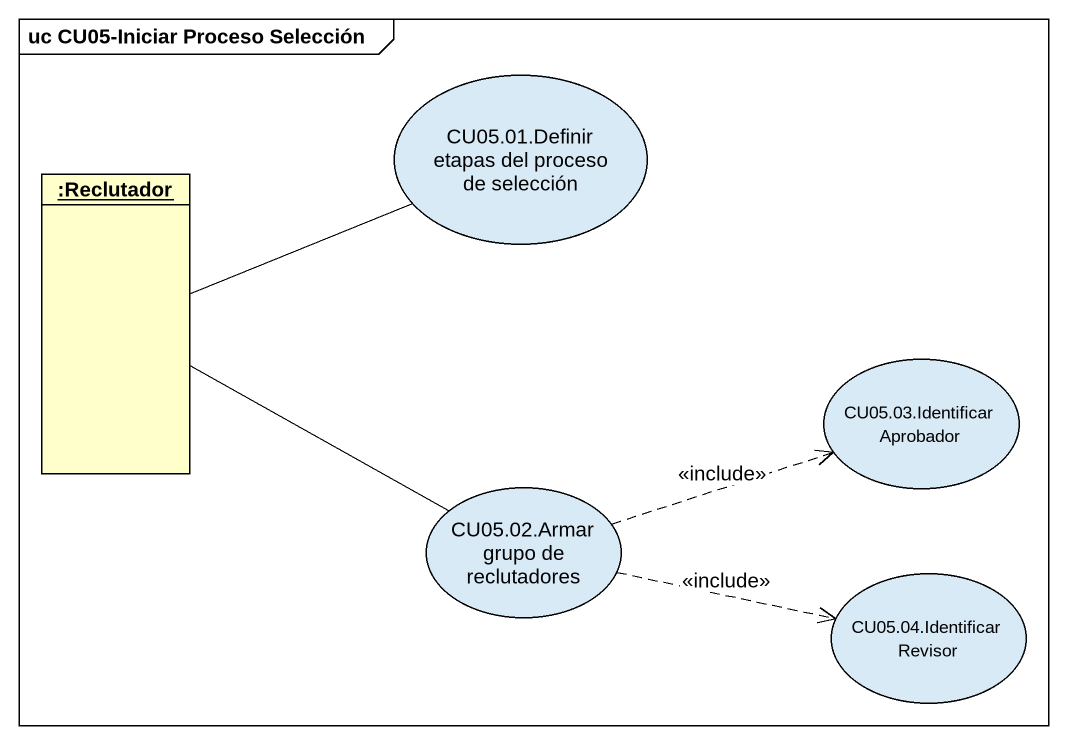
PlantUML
@startuml
mainframe uc CU05-Iniciar Proceso Selección
allowmixing
hide circle
hide empty members
usecase "CU05.01.Definir etapas del proceso de selección" as CU05_01_Definir_etapas_del
object ":Reclutador" as Reclutador
usecase "CU05.03.Identificar Aprobador" as CU05_03_Identificar
usecase "CU05.02.Armar grupo de reclutadores" as CU05_02_Armar_grupo_de
usecase "CU05.04.Identificar Revisor" as CU05_04_Identificar_Revisor
Reclutador -right- CU05_01_Definir_etapas_del
Reclutador -right- CU05_02_Armar_grupo_de
CU05_02_Armar_grupo_de .right.> CU05_03_Identificar : <<include>>
CU05_02_Armar_grupo_de .right.> CU05_04_Identificar_Revisor : <<include>>
@enduml
